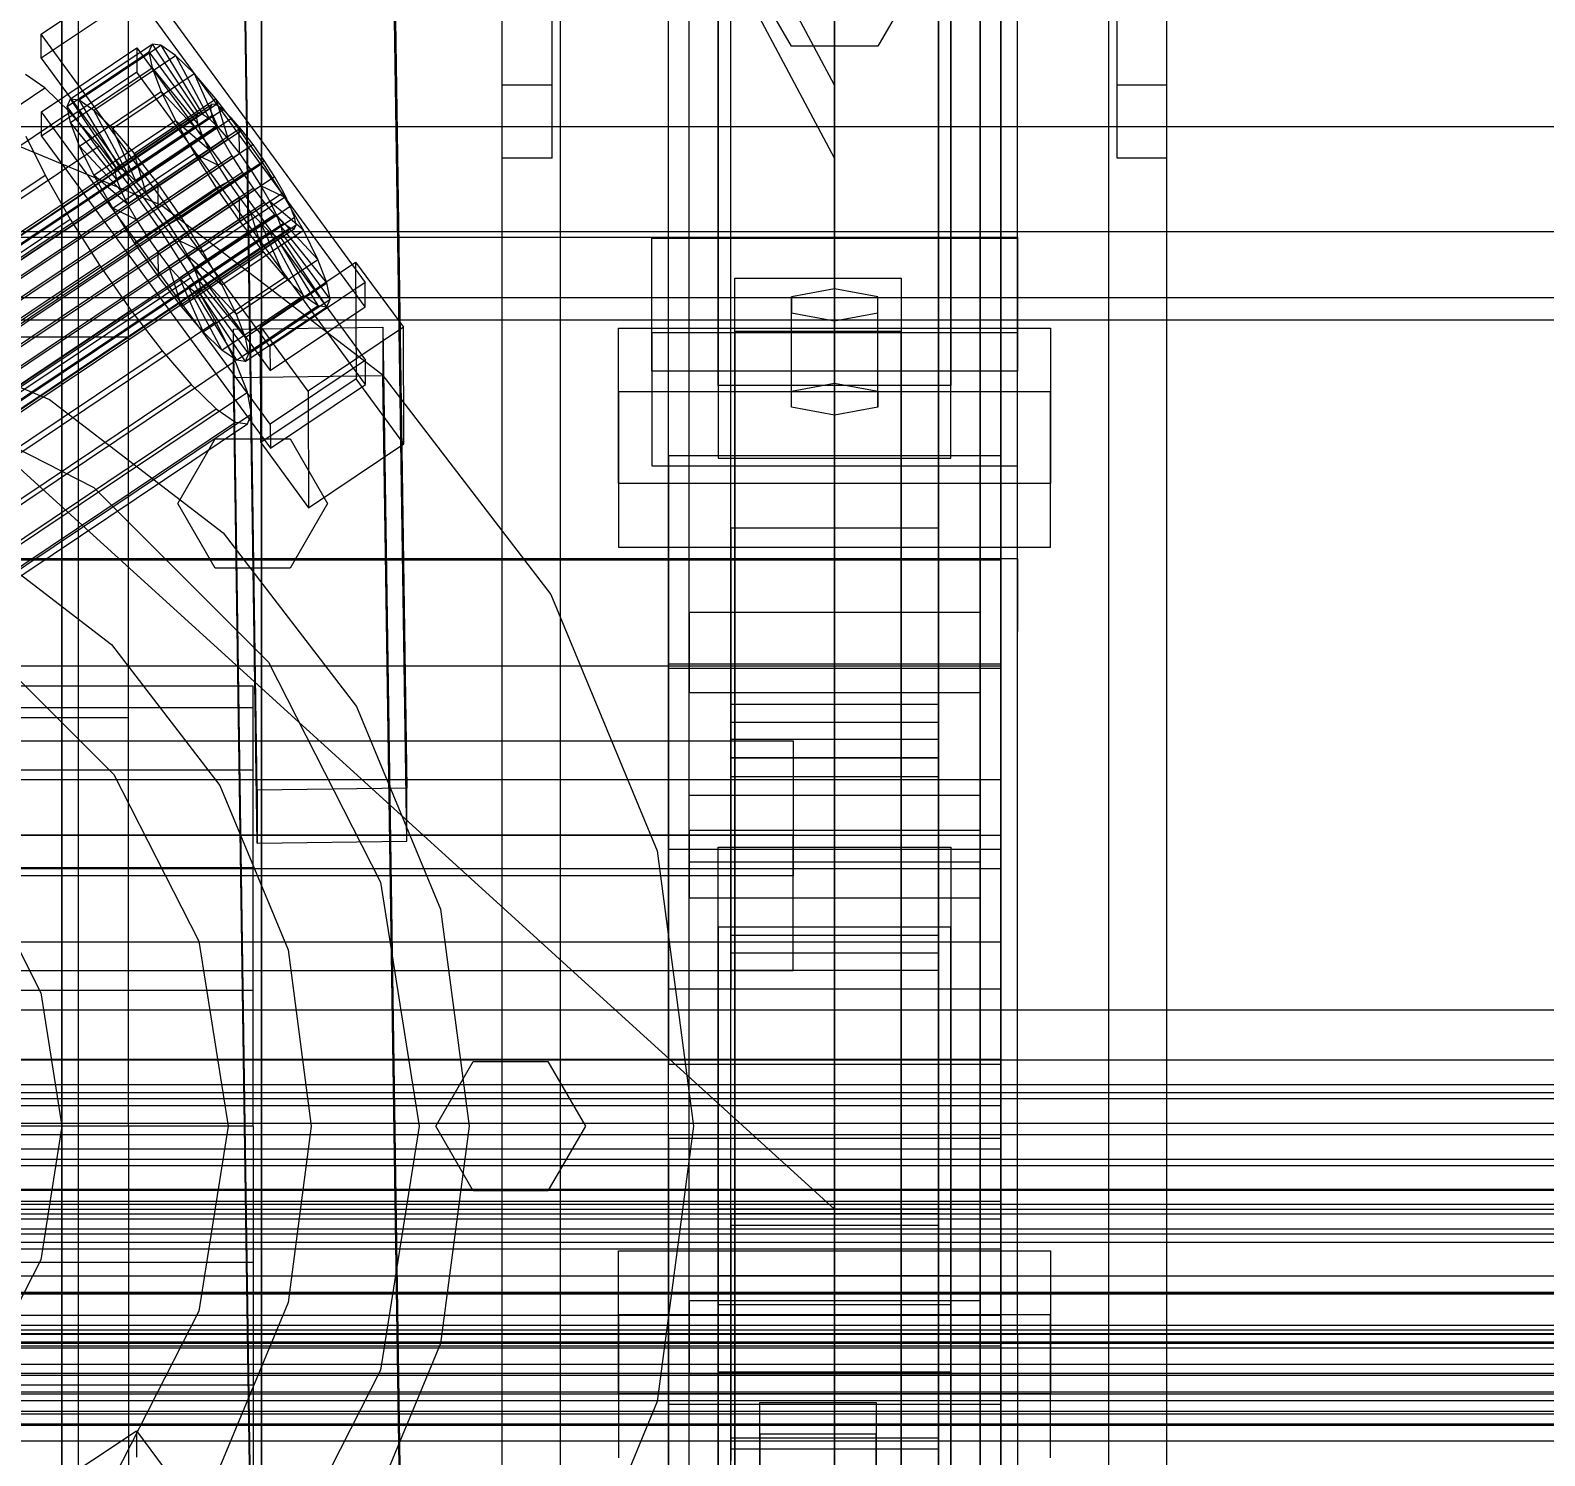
# Model space of a CAD drawing. Header units: millimetres. Extents: x -191664 to 191490, y -197311 to 10263.
# Drawn here: x 333.2 to 515.5, y -30289.7 to -30118.1 of the extents above; entities that cross this region are included whole.
import ezdxf

# ---------------------------------------------------------------- set-up
doc = ezdxf.new("R2010")
doc.units = ezdxf.units.MM
for name, color, linetype, lineweight in [('COTAS_USUARIO', 1, 'Continuous', 0), ('frontal_briquetadora', 7, 'Continuous', 0), ('frontal_C01', 7, 'Continuous', 0), ('frontal_C02', 7, 'Continuous', 0), ('frontal_C03', 7, 'Continuous', 0), ('frontal_mezcladora', 7, 'Continuous', 0), ('frontal_secador', 7, 'Continuous', 0)]:
    doc.layers.add(name, color=color, linetype=linetype, lineweight=lineweight)
doc.dimstyles.new('PLANTA_100', dxfattribs={"dimtxt": 250, "dimasz": 150, "dimexe": 150, "dimexo": 80, "dimgap": 100, "dimtad": 1, "dimtih": 1, "dimtoh": 1, "dimdec": 1, "dimdsep": 46, "dimcen": 0.09, "dimclrd": 1, "dimclre": 1, "dimclrt": 1, "dimadec": 0, "dimazin": 0, "dimtfac": 1, "dimtdec": 4, "dimtofl": 0, "dimtmove": 0, "dimatfit": 3, "dimfxl": 1, "dimtolj": 1, "dimtzin": 0, "dimarcsym": 0})

# ---------------------------------------------------------------- blocks, each defined once
blk = doc.blocks.new('*D104')
at = {"layer": 'COTAS_USUARIO', "color": 1, "lineweight": -2, "transparency": 16777216}
for p, q in [((1220, -30125), (1220, -29975)), ((100, -30275), (1370, -30275)), ((100, -30730), (1370, -30730)), ((1220, -30880), (1220, -31030))]:
    blk.add_line(p, q, dxfattribs=at)
at = {"layer": 'COTAS_USUARIO', "color": 1, "transparency": 16777216}
for points in [[(1195, -30125), (1245, -30125), (1220, -30275)], [(1195, -30880), (1245, -30880), (1220, -30730)]]:
    blk.add_solid(points, dxfattribs=at)
at = {"layer": 'Defpoints', "color": 0, "transparency": 16777216}
for p in [(20, -30275), (20, -30730), (1220, -30730)]:
    blk.add_point(p, dxfattribs=at)
blk = doc.blocks.new('*D107')
at = {"layer": 'COTAS_USUARIO', "color": 1, "lineweight": -2, "transparency": 16777216}
for p, q in [((100, -29700), (1370, -29700)), ((1220, -29850), (1220, -30125)), ((100, -30275), (1370, -30275))]:
    blk.add_line(p, q, dxfattribs=at)
at = {"layer": 'COTAS_USUARIO', "color": 1, "transparency": 16777216}
for points in [[(1195, -29850), (1245, -29850), (1220, -29700)], [(1195, -30125), (1245, -30125), (1220, -30275)]]:
    blk.add_solid(points, dxfattribs=at)
at = {"layer": 'Defpoints', "color": 0, "transparency": 16777216}
for p in [(20, -29700), (20, -30275), (1220, -30275)]:
    blk.add_point(p, dxfattribs=at)
blk = doc.blocks.new('*D115')
at = {"layer": 'COTAS_USUARIO', "color": 1, "lineweight": -2, "transparency": 16777216}
for p, q in [((100, -29700), (1370, -29700)), ((1220, -29850), (1220, -30125)), ((100, -30275), (1370, -30275))]:
    blk.add_line(p, q, dxfattribs=at)
at = {"layer": 'COTAS_USUARIO', "color": 1, "transparency": 16777216}
for points in [[(1195, -29850), (1245, -29850), (1220, -29700)], [(1195, -30125), (1245, -30125), (1220, -30275)]]:
    blk.add_solid(points, dxfattribs=at)
at = {"layer": 'Defpoints', "color": 0, "transparency": 16777216}
for p in [(20, -29700), (20, -30275), (1220, -30275)]:
    blk.add_point(p, dxfattribs=at)
blk = doc.blocks.new('*D118')
at = {"layer": 'COTAS_USUARIO', "color": 1, "lineweight": -2, "transparency": 16777216}
for p, q in [((1200, -29560), (1200, -29410)), ((80, -29710), (1350, -29710)), ((80, -29990), (1350, -29990)), ((1200, -30140), (1200, -30290))]:
    blk.add_line(p, q, dxfattribs=at)
at = {"layer": 'COTAS_USUARIO', "color": 1, "transparency": 16777216}
for points in [[(1175, -29560), (1225, -29560), (1200, -29710)], [(1175, -30140), (1225, -30140), (1200, -29990)]]:
    blk.add_solid(points, dxfattribs=at)
at = {"layer": 'Defpoints', "color": 0, "transparency": 16777216}
for p in [(0, -29710), (0, -29990), (1200, -29990)]:
    blk.add_point(p, dxfattribs=at)
blk = doc.blocks.new('*D119')
at = {"layer": 'COTAS_USUARIO', "color": 1, "lineweight": -2, "transparency": 16777216}
for p, q in [((1200, -29840), (1200, -29690)), ((80, -29990), (1350, -29990)), ((80, -30270), (1350, -30270)), ((1200, -30420), (1200, -30570))]:
    blk.add_line(p, q, dxfattribs=at)
at = {"layer": 'COTAS_USUARIO', "color": 1, "transparency": 16777216}
for points in [[(1175, -29840), (1225, -29840), (1200, -29990)], [(1175, -30420), (1225, -30420), (1200, -30270)]]:
    blk.add_solid(points, dxfattribs=at)
at = {"layer": 'Defpoints', "color": 0, "transparency": 16777216}
for p in [(0, -29990), (0, -30270), (1200, -30270)]:
    blk.add_point(p, dxfattribs=at)
blk = doc.blocks.new('*D120')
at = {"layer": 'COTAS_USUARIO', "color": 1, "lineweight": -2, "transparency": 16777216}
for p, q in [((1200, -30120), (1200, -29970)), ((80, -30270), (1350, -30270)), ((80, -30550), (1350, -30550)), ((1200, -30700), (1200, -30850))]:
    blk.add_line(p, q, dxfattribs=at)
at = {"layer": 'COTAS_USUARIO', "color": 1, "transparency": 16777216}
for points in [[(1175, -30120), (1225, -30120), (1200, -30270)], [(1175, -30700), (1225, -30700), (1200, -30550)]]:
    blk.add_solid(points, dxfattribs=at)
at = {"layer": 'Defpoints', "color": 0, "transparency": 16777216}
for p in [(0, -30270), (0, -30550), (1200, -30550)]:
    blk.add_point(p, dxfattribs=at)

msp = doc.modelspace()

# ---------------------------------------------------------------- linework, layer by layer
at = {"layer": 'frontal_briquetadora', "color": 9, "true_color": 0xb9c3c2}
for p, q in [((430, -30260), (430, -29820)), ((430, -30680), (430, -29820)), ((210, -30060), (430, -30260)), ((430, -30060), (430, -30490)), ((430, -30260), (430, -30060)), ((430, -30060), (430, -30496)), ((430, -30060), (430, -30305)), ((430, -30119.65), (430, -30116.17)), ((452, -30119.65), (452, -30116.17)), ((430, -30125.4), (430, -30119.65)), ((452, -30125.4), (452, -30119.65)), ((430, -30133.33), (430, -30125.4)), ((452, -30133.33), (452, -30125.4)), ((430, -30143.32), (430, -30133.33)), ((452, -30143.32), (452, -30133.33)), ((452, -30135.96), (452, -30134.23)), ((452, -30139.1), (452, -30135.96)), ((452, -30143), (452, -30139.1)), ((210, -30143), (452, -30143)), ((452, -30143), (452, -30146.9)), ((430, -30155.24), (430, -30143.32)), ((452, -30155.24), (452, -30143.32)), ((452, -30146.9), (452, -30150.04)), ((452, -30150.04), (452, -30151.77)), ((430, -30168.9), (430, -30155.24)), ((452, -30168.9), (452, -30155.24)), ((430, -30184.11), (430, -30168.9)), ((452, -30184.11), (452, -30168.9)), ((452, -30174.63), (452, -30172.89)), ((452, -30176.89), (452, -30173.44)), ((452, -30177.76), (452, -30174.63)), ((452, -30183.69), (452, -30176.89)), ((452, -30181.66), (452, -30177.76)), ((210, -30181.66), (452, -30181.66)), ((452, -30181.66), (452, -30185.57)), ((430, -30200.64), (430, -30184.11)), ((452, -30193.6), (452, -30183.69)), ((452, -30200.64), (452, -30184.11)), ((452, -30185.57), (452, -30188.7)), ((452, -30188.7), (452, -30190.44)), ((452, -30206.28), (452, -30193.6)), ((430, -30218.26), (430, -30200.64)), ((452, -30218.26), (452, -30200.64)), ((452, -30221.3), (452, -30206.28)), ((430, -30236.71), (430, -30218.26)), ((452, -30236.71), (452, -30218.26)), ((452, -30238.15), (452, -30221.3)), ((430, -30255.71), (430, -30236.71)), ((452, -30255.71), (452, -30236.71)), ((452, -30256.26), (452, -30238.15)), ((430, -30275), (430, -30255.71)), ((452, -30275), (452, -30255.71)), ((452, -30275), (452, -30256.26)), ((210, -30260), (430, -30260)), ((430, -30260), (430, -30305)), ((430, -30680), (430, -30260)), ((430, -30496), (430, -30260)), ((452, -30267.96), (452, -30266.23)), ((452, -30271.1), (452, -30267.96)), ((750, -30270.22), (200, -30270.22)), ((452, -30275), (452, -30271.1)), ((750, -30275), (200, -30275)), ((210, -30275), (452, -30275)), ((452, -30275), (430, -30275)), ((430, -30275), (430, -30294.29)), ((452, -30275), (452, -30278.9)), ((452, -30275), (452, -30293.74)), ((452, -30275), (452, -30294.29)), ((750, -30279.78), (200, -30279.78)), ((452, -30278.9), (452, -30282.04)), ((452, -30282.04), (452, -30283.77))]:
    msp.add_line(p, q, dxfattribs=at)
at = {"layer": 'frontal_C01', "color": 139, "true_color": 0x354b57}
for p, q in [((417.5, -30180.3), (417.5, -29521.36)), ((442.5, -29521.36), (442.5, -30180.3)), ((417.5, -30205.67), (417.5, -29546.73)), ((442.5, -30205.67), (442.5, -29546.73)), ((410, -30169.3), (410, -29785.09)), ((450, -29785.09), (450, -30169.3)), ((410, -30216.67), (410, -29832.46)), ((450, -30216.67), (450, -29832.46)), ((410, -30283.51), (410, -29899.3)), ((450, -29899.3), (450, -30283.51)), ((412.5, -30188.18), (412.5, -29913.45)), ((447.5, -29913.45), (447.5, -30188.18)), ((412.5, -30197.79), (412.5, -29923.05)), ((447.5, -30197.79), (447.5, -29923.05)), ((410, -30321.41), (410, -29937.2)), ((450, -30321.41), (450, -29937.2)), ((360.51, -30209.54), (357.65, -30017.59)), ((375.64, -30017.35), (378.51, -30209.3)), ((360.51, -30215.95), (357.65, -30024)), ((378.51, -30215.7), (375.64, -30023.76)), ((390, -31975), (390, -30088.5)), ((397, -31975), (397, -30088.5)), ((463, -31975), (463, -30088.5)), ((470, -31975), (470, -30088.5)), ((408, -30159.13), (408, -30143.12)), ((408, -30143.12), (452, -30143.12)), ((408, -30154.49), (408, -30143.12)), ((452, -30143.12), (452, -30159.13)), ((452, -30143.12), (452, -30154.49)), ((418, -30154.33), (418, -30147.93)), ((418, -30147.93), (438, -30147.93)), ((418, -30290.87), (418, -30147.93)), ((438, -30147.93), (438, -30154.33)), ((438, -30147.93), (438, -30290.87)), ((452, -30154.49), (408, -30154.49)), ((408, -30154.49), (408, -30170.5)), ((438, -30154.33), (418, -30154.33)), ((418, -30154.33), (418, -30297.27)), ((438, -30297.27), (438, -30154.33)), ((452, -30170.5), (452, -30154.49)), ((452, -30159.13), (408, -30159.13)), ((408, -30159.13), (408, -30170.5)), ((452, -30170.5), (452, -30159.13)), ((450, -30169.3), (410, -30169.3)), ((410, -30169.3), (410, -30216.67)), ((410, -30553.51), (410, -30169.3)), ((450, -30216.67), (450, -30169.3)), ((450, -30169.3), (450, -30553.51)), ((408, -30170.5), (452, -30170.5)), ((442.5, -30178.04), (417.5, -30178.04)), ((417.5, -30178.04), (417.5, -30207.93)), ((417.5, -30287.52), (417.5, -30178.04)), ((442.5, -30207.93), (442.5, -30178.04)), ((442.5, -30178.04), (442.5, -30287.52)), ((417.5, -30205.67), (417.5, -30180.3)), ((417.5, -30180.3), (442.5, -30180.3)), ((442.5, -30180.3), (442.5, -30205.67)), ((-450, -30181.84), (450, -30181.84)), ((450, -30181.84), (450, -30194.65)), ((450, -30181.84), (450, -30215)), ((447.5, -30188.18), (412.5, -30188.18)), ((412.5, -30188.18), (412.5, -30197.79)), ((447.5, -30197.79), (447.5, -30188.18)), ((450, -30194.65), (-450, -30194.65)), ((450, -30227.81), (450, -30194.65)), ((412.5, -30197.79), (447.5, -30197.79)), ((-425, -30203.62), (425, -30203.62)), ((425, -30203.62), (425, -30219.88)), ((425, -30203.62), (425, -30214.99)), ((442.5, -30205.67), (417.5, -30205.67)), ((417.5, -30207.93), (442.5, -30207.93)), ((417.5, -30317.4), (417.5, -30207.93)), ((442.5, -30317.4), (442.5, -30207.93)), ((378.51, -30209.3), (360.51, -30209.54)), ((360.51, -30209.54), (360.51, -30215.95)), ((378.51, -30215.7), (378.51, -30209.3)), ((450, -30215), (-450, -30215)), ((425, -30214.99), (-425, -30214.99)), ((360.51, -30215.95), (378.51, -30215.7)), ((425, -30231.25), (425, -30214.99)), ((450, -30227.81), (450, -30215)), ((410, -30216.67), (450, -30216.67)), ((410, -30600.88), (410, -30216.67)), ((416, -30226.03), (416, -30216.42)), ((416, -30216.42), (444, -30216.42)), ((416, -30307.89), (416, -30216.42)), ((444, -30216.42), (444, -30226.03)), ((444, -30216.42), (444, -30307.89)), ((450, -30600.88), (450, -30216.67)), ((425, -30219.88), (-425, -30219.88)), ((425, -30231.25), (425, -30219.88)), ((444, -30226.03), (416, -30226.03)), ((416, -30226.03), (416, -30317.49)), ((444, -30317.49), (444, -30226.03)), ((-450, -30227.81), (450, -30227.81)), ((-425, -30231.25), (425, -30231.25)), ((421, -30287.08), (421, -30283.24)), ((421, -30283.24), (435, -30283.24)), ((421, -30323.03), (421, -30283.24)), ((435, -30283.24), (435, -30287.08)), ((435, -30283.24), (435, -30323.03)), ((450, -30283.51), (410, -30283.51)), ((410, -30283.51), (410, -30321.41)), ((410, -30667.72), (410, -30283.51)), ((450, -30321.41), (450, -30283.51)), ((450, -30283.51), (450, -30667.72)), ((334.5, -30294.26), (345.97, -30286.65)), ((345.97, -30286.65), (345.98, -30289.85)), ((345.97, -30286.65), (373.5, -30323.88)), ((435, -30287.08), (421, -30287.08)), ((421, -30287.08), (421, -30326.87)), ((435, -30326.87), (435, -30287.08)), ((417.5, -30317.4), (417.5, -30287.52)), ((417.5, -30287.52), (442.5, -30287.52)), ((442.5, -30287.52), (442.5, -30317.4))]:
    msp.add_line(p, q, dxfattribs=at)
at = {"layer": 'frontal_C01', "color": 251, "true_color": 0x4e626d}
for p, q in [((430, -30133.5), (375, -30030.5)), ((390, -30133.5), (390, -30030.5)), ((396, -30133.5), (396, -30030.5)), ((430, -30030.5), (430, -30133.5)), ((464, -30133.5), (464, -30030.5)), ((470, -30133.5), (470, -30030.5)), ((396, -30133.5), (390, -30133.5)), ((470, -30133.5), (464, -30133.5))]:
    msp.add_line(p, q, dxfattribs=at)
at = {"layer": 'frontal_C01', "color": 9, "true_color": 0xaebcc4}
for p, q in [((424.8, -30120), (419.6, -30111)), ((440.4, -30111), (435.2, -30120)), ((435.2, -30120), (424.8, -30120))]:
    msp.add_line(p, q, dxfattribs=at)
at = {"layer": 'frontal_C01', "color": 9, "true_color": 0xbdc8cc}
for p, q in [((430, -30149.21), (424.8, -30150.17)), ((424.8, -30150.17), (424.8, -30152.09)), ((424.8, -30161.53), (424.8, -30150.17)), ((435.2, -30150.17), (430, -30149.21)), ((430, -30160.57), (430, -30149.21)), ((435.2, -30152.09), (435.2, -30150.17)), ((435.2, -30161.53), (435.2, -30150.17)), ((424.8, -30152.09), (430, -30153.05)), ((424.8, -30163.46), (424.8, -30152.09)), ((430, -30153.05), (435.2, -30152.09)), ((435.2, -30163.46), (435.2, -30152.09)), ((430, -30153.05), (430, -30164.42)), ((424.8, -30161.53), (430, -30160.57)), ((430, -30160.57), (435.2, -30161.53)), ((424.8, -30163.46), (424.8, -30161.53)), ((435.2, -30161.53), (435.2, -30163.46)), ((430, -30164.42), (424.8, -30163.46)), ((435.2, -30163.46), (430, -30164.42))]:
    msp.add_line(p, q, dxfattribs=at)
at = {"layer": 'frontal_C02', "color": 139, "true_color": 0x354b57}
for p, q in [((390, -31975), (390, -29576.75)), ((397, -31975), (397, -29576.75)), ((463, -31975), (463, -29576.75)), ((470, -31975), (470, -29576.75)), ((417.5, -30261.91), (417.5, -29729.49)), ((442.5, -29729.49), (442.5, -30261.91)), ((417.5, -30288.88), (417.5, -29756.46)), ((442.5, -30288.88), (442.5, -29756.46)), ((410, -30251.49), (410, -29900.77)), ((450, -29900.77), (450, -30251.49)), ((410, -30299.3), (410, -29948.59)), ((450, -30299.3), (450, -29948.59)), ((416, -30160.84), (416, -30070.1)), ((444, -30070.1), (444, -30160.84)), ((390, -31975), (390, -30072.14)), ((397, -31975), (397, -30072.14)), ((463, -31975), (463, -30072.14)), ((470, -31975), (470, -30072.14)), ((410, -30425.28), (410, -30074.56)), ((450, -30074.56), (450, -30425.28)), ((416, -30078.87), (416, -30169.6)), ((444, -30169.6), (444, -30078.87)), ((412.5, -30271.01), (412.5, -30089.31)), ((447.5, -30089.31), (447.5, -30271.01)), ((412.5, -30279.78), (412.5, -30098.08)), ((447.5, -30279.78), (447.5, -30098.08)), ((334.5, -30118.55), (345.97, -30110.86)), ((345.97, -30110.86), (373.5, -30148.45)), ((345.98, -30113.78), (334.51, -30121.47)), ((373.51, -30151.38), (345.98, -30113.78)), ((410, -30463.54), (410, -30112.82)), ((450, -30463.54), (450, -30112.82)), ((334.51, -30121.47), (334.5, -30118.55)), ((362.03, -30156.14), (334.5, -30118.55)), ((334.54, -30127.9), (346.01, -30120.21)), ((346.01, -30120.21), (346.02, -30123.14)), ((346.01, -30120.21), (373.54, -30157.81)), ((334.51, -30121.47), (362.04, -30159.06)), ((346.02, -30123.14), (334.55, -30130.82)), ((373.55, -30160.73), (346.02, -30123.14)), ((334.55, -30130.82), (334.54, -30127.9)), ((362.07, -30165.49), (334.54, -30127.9)), ((334.55, -30130.82), (362.08, -30168.41)), ((360.88, -30153.69), (372.35, -30146.01)), ((372.35, -30146.01), (372.41, -30160.04)), ((372.35, -30146.01), (378.09, -30153.84)), ((373.5, -30148.45), (362.03, -30156.14)), ((373.51, -30151.38), (373.5, -30148.45)), ((362.04, -30159.06), (373.51, -30151.38)), ((357.65, -30154.07), (375.64, -30153.82)), ((360.94, -30167.72), (360.88, -30153.69)), ((366.62, -30161.53), (360.88, -30153.69)), ((378.09, -30153.84), (366.62, -30161.53)), ((375.64, -30153.82), (375.64, -30159.67)), ((375.64, -30153.82), (378.51, -30347.59)), ((378.14, -30167.87), (378.09, -30153.84)), ((404, -30172.66), (404, -30153.96)), ((404, -30153.96), (456, -30153.96)), ((404, -30161.61), (404, -30153.96)), ((456, -30153.96), (456, -30172.66)), ((456, -30153.96), (456, -30161.61)), ((357.65, -30159.91), (357.65, -30154.07)), ((360.51, -30347.83), (357.65, -30154.07)), ((362.03, -30156.14), (362.04, -30159.06)), ((373.54, -30157.81), (362.07, -30165.49)), ((373.55, -30160.73), (373.54, -30157.81)), ((375.64, -30159.67), (357.65, -30159.91)), ((360.51, -30353.68), (357.65, -30159.91)), ((372.41, -30160.04), (360.94, -30167.72)), ((362.08, -30168.41), (373.55, -30160.73)), ((378.14, -30167.87), (372.41, -30160.04)), ((378.51, -30353.44), (375.64, -30159.67)), ((444, -30160.84), (416, -30160.84)), ((416, -30160.84), (416, -30169.6)), ((444, -30169.6), (444, -30160.84)), ((366.62, -30161.53), (366.68, -30175.56)), ((456, -30161.61), (404, -30161.61)), ((404, -30161.61), (404, -30180.31)), ((456, -30180.31), (456, -30161.61)), ((362.07, -30165.49), (362.08, -30168.41)), ((360.94, -30167.72), (366.68, -30175.56)), ((366.68, -30175.56), (378.14, -30167.87)), ((416, -30169.6), (444, -30169.6)), ((456, -30172.66), (404, -30172.66)), ((404, -30172.66), (404, -30180.31)), ((456, -30180.31), (456, -30172.66)), ((404, -30180.31), (456, -30180.31)), ((450, -30251.49), (410, -30251.49)), ((410, -30251.49), (410, -30299.3)), ((410, -30602.21), (410, -30251.49)), ((450, -30299.3), (450, -30251.49)), ((450, -30251.49), (450, -30602.21)), ((442.5, -30260.54), (417.5, -30260.54)), ((417.5, -30260.54), (417.5, -30290.25)), ((417.5, -30429.56), (417.5, -30260.54)), ((442.5, -30290.25), (442.5, -30260.54)), ((442.5, -30260.54), (442.5, -30429.56)), ((417.5, -30288.88), (417.5, -30261.91)), ((417.5, -30261.91), (442.5, -30261.91)), ((442.5, -30261.91), (442.5, -30288.88)), ((-450, -30264.77), (450, -30264.77)), ((450, -30264.77), (450, -30276.46)), ((450, -30264.77), (450, -30298.24)), ((447.5, -30271.01), (412.5, -30271.01)), ((412.5, -30271.01), (412.5, -30279.78)), ((447.5, -30279.78), (447.5, -30271.01)), ((450, -30276.46), (-450, -30276.46)), ((450, -30309.93), (450, -30276.46)), ((412.5, -30279.78), (447.5, -30279.78)), ((442.5, -30288.88), (417.5, -30288.88))]:
    msp.add_line(p, q, dxfattribs=at)
at = {"layer": 'frontal_C02', "color": 155, "true_color": 0x617580}
for p, q in [((337.64, -30127.27), (347.47, -30120.68)), ((338.01, -30126.34), (347.84, -30119.75)), ((339.09, -30126.48), (348.92, -30119.9)), ((340.82, -30127.7), (350.65, -30121.11)), ((347.84, -30119.75), (347.47, -30120.68)), ((347.47, -30120.68), (353.21, -30128.51)), ((347.47, -30120.68), (347.85, -30122.63)), ((348.92, -30119.9), (347.84, -30119.75)), ((347.84, -30119.75), (353.38, -30128.07)), ((350.65, -30121.11), (348.92, -30119.9)), ((348.92, -30119.9), (353.89, -30128.14)), ((352.9, -30123.31), (350.65, -30121.11)), ((350.65, -30121.11), (354.71, -30128.72)), ((338.02, -30129.21), (347.85, -30122.63)), ((347.85, -30122.63), (353.38, -30129.43)), ((347.85, -30122.63), (348.94, -30125.45)), ((343.07, -30129.9), (352.9, -30123.31)), ((355.53, -30126.35), (352.9, -30123.31)), ((352.9, -30123.31), (355.78, -30129.76)), ((337.64, -30127.27), (338.01, -30126.34)), ((343.55, -30134.66), (338.01, -30126.34)), ((338.01, -30126.34), (339.09, -30126.48)), ((344.06, -30134.73), (339.09, -30126.48)), ((339.09, -30126.48), (340.82, -30127.7)), ((339.11, -30132.04), (348.94, -30125.45)), ((345.7, -30132.93), (355.53, -30126.35)), ((348.94, -30125.45), (353.9, -30130.77)), ((348.94, -30125.45), (350.68, -30128.97)), ((358.34, -30130.01), (355.53, -30126.35)), ((355.53, -30126.35), (357.02, -30131.2)), ((343.38, -30135.1), (337.64, -30127.27)), ((338.02, -30129.21), (337.64, -30127.27)), ((344.88, -30135.3), (340.82, -30127.7)), ((340.82, -30127.7), (343.07, -30129.9)), ((353.21, -30128.51), (343.38, -30135.1)), ((353.38, -30128.07), (343.55, -30134.66)), ((353.89, -30128.14), (344.06, -30134.73)), ((353.21, -30128.51), (353.38, -30128.07)), ((353.38, -30129.43), (353.21, -30128.51)), ((353.38, -30128.07), (353.89, -30128.14)), ((353.89, -30128.14), (354.71, -30128.72)), ((343.55, -30136.02), (338.02, -30129.21)), ((339.11, -30132.04), (338.02, -30129.21)), ((340.85, -30135.55), (350.68, -30128.97)), ((345.95, -30136.34), (343.07, -30129.9)), ((343.07, -30129.9), (345.7, -30132.93)), ((353.38, -30129.43), (343.55, -30136.02)), ((354.71, -30128.72), (344.88, -30135.3)), ((355.78, -30129.76), (345.95, -30136.34)), ((358.34, -30130.01), (348.52, -30136.59)), ((350.68, -30128.97), (354.72, -30132.44)), ((350.68, -30128.97), (352.94, -30132.93)), ((353.9, -30130.77), (353.38, -30129.43)), ((354.71, -30128.72), (355.78, -30129.76)), ((355.78, -30129.76), (357.02, -30131.2)), ((358.36, -30132.93), (358.34, -30130.01)), ((361.17, -30134.05), (358.34, -30130.01)), ((344.07, -30137.36), (339.11, -30132.04)), ((340.85, -30135.55), (339.11, -30132.04)), ((353.9, -30130.77), (344.07, -30137.36)), ((357.02, -30131.2), (347.19, -30137.78)), ((354.72, -30132.44), (353.9, -30130.77)), ((357.02, -30131.2), (358.36, -30132.93)), ((343.11, -30139.52), (352.94, -30132.93)), ((354.72, -30132.44), (344.9, -30139.02)), ((347.19, -30137.78), (345.7, -30132.93)), ((345.7, -30132.93), (348.52, -30136.59)), ((348.53, -30139.52), (358.36, -30132.93)), ((352.94, -30132.93), (355.8, -30134.32)), ((352.94, -30132.93), (355.57, -30137.07)), ((355.8, -30134.32), (354.72, -30132.44)), ((358.36, -30132.93), (359.69, -30134.84)), ((344.9, -30139.02), (340.85, -30135.55)), ((343.11, -30139.52), (340.85, -30135.55)), ((343.55, -30134.66), (343.38, -30135.1)), ((343.38, -30135.1), (343.55, -30136.02)), ((344.06, -30134.73), (343.55, -30134.66)), ((344.88, -30135.3), (344.06, -30134.73)), ((345.95, -30136.34), (344.88, -30135.3)), ((355.8, -30134.32), (345.97, -30140.9)), ((359.69, -30134.84), (349.86, -30141.43)), ((351.34, -30140.63), (361.17, -30134.05)), ((357.04, -30136.28), (355.8, -30134.32)), ((361.17, -30134.05), (359.69, -30134.84)), ((359.69, -30134.84), (360.94, -30136.81)), ((363.8, -30138.19), (361.17, -30134.05)), ((343.55, -30136.02), (344.07, -30137.36)), ((344.07, -30137.36), (344.9, -30139.02)), ((345.74, -30143.66), (355.57, -30137.07)), ((347.19, -30137.78), (345.95, -30136.34)), ((357.04, -30136.28), (347.21, -30142.86)), ((348.52, -30136.59), (348.53, -30139.52)), ((348.52, -30136.59), (351.34, -30140.63)), ((360.94, -30136.81), (351.11, -30143.39)), ((355.57, -30137.07), (357.04, -30136.28)), ((355.57, -30137.07), (358.39, -30141.11)), ((358.38, -30138.19), (357.04, -30136.28)), ((363.8, -30138.19), (360.94, -30136.81)), ((360.94, -30136.81), (362.01, -30138.69)), ((344.9, -30139.02), (345.97, -30140.9)), ((348.53, -30139.52), (347.19, -30137.78)), ((358.38, -30138.19), (348.55, -30144.78)), ((362.01, -30138.69), (352.18, -30145.27)), ((353.97, -30144.78), (363.8, -30138.19)), ((358.39, -30141.11), (358.38, -30138.19)), ((359.71, -30139.93), (358.38, -30138.19)), ((366.06, -30142.16), (362.01, -30138.69)), ((362.01, -30138.69), (362.83, -30140.35)), ((366.06, -30142.16), (363.8, -30138.19)), ((345.97, -30140.9), (343.11, -30139.52)), ((345.74, -30143.66), (343.11, -30139.52)), ((345.97, -30140.9), (347.21, -30142.86)), ((349.86, -30141.43), (348.53, -30139.52)), ((348.56, -30147.7), (358.39, -30141.11)), ((349.86, -30141.43), (351.34, -30140.63)), ((359.71, -30139.93), (349.88, -30146.51)), ((351.34, -30140.63), (353.97, -30144.78)), ((362.83, -30140.35), (353, -30146.94)), ((358.39, -30141.11), (361.21, -30144.78)), ((361.21, -30144.78), (359.71, -30139.93)), ((360.96, -30141.36), (359.71, -30139.93)), ((367.79, -30145.67), (362.83, -30140.35)), ((362.83, -30140.35), (363.35, -30141.69)), ((347.21, -30142.86), (345.74, -30143.66)), ((347.21, -30142.86), (348.55, -30144.78)), ((351.11, -30143.39), (349.86, -30141.43)), ((360.96, -30141.36), (351.13, -30147.95)), ((362.03, -30142.41), (352.2, -30148.99)), ((362.84, -30142.98), (353.01, -30149.57)), ((363.35, -30141.69), (353.52, -30148.27)), ((363.36, -30143.05), (353.53, -30149.64)), ((363.53, -30142.61), (353.7, -30149.2)), ((356.23, -30148.74), (366.06, -30142.16)), ((363.84, -30147.81), (360.96, -30141.36)), ((362.03, -30142.41), (360.96, -30141.36)), ((366.09, -30150.01), (362.03, -30142.41)), ((362.84, -30142.98), (362.03, -30142.41)), ((367.82, -30151.22), (362.84, -30142.98)), ((363.36, -30143.05), (362.84, -30142.98)), ((368.89, -30148.5), (363.35, -30141.69)), ((363.35, -30141.69), (363.53, -30142.61)), ((363.53, -30142.61), (363.36, -30143.05)), ((368.9, -30151.37), (363.36, -30143.05)), ((369.27, -30150.44), (363.53, -30142.61)), ((367.79, -30145.67), (366.06, -30142.16)), ((348.56, -30147.7), (345.74, -30143.66)), ((348.55, -30144.78), (348.56, -30147.7)), ((348.55, -30144.78), (349.88, -30146.51)), ((352.18, -30145.27), (351.11, -30143.39)), ((351.11, -30143.39), (353.97, -30144.78)), ((351.38, -30151.36), (361.21, -30144.78)), ((353.97, -30144.78), (356.23, -30148.74)), ((361.21, -30144.78), (363.84, -30147.81)), ((349.88, -30146.51), (351.38, -30151.36)), ((349.88, -30146.51), (351.13, -30147.95)), ((353, -30146.94), (352.18, -30145.27)), ((352.18, -30145.27), (356.23, -30148.74)), ((357.96, -30152.26), (367.79, -30145.67)), ((368.89, -30148.5), (367.79, -30145.67)), ((351.38, -30151.36), (348.56, -30147.7)), ((351.13, -30147.95), (354.01, -30154.4)), ((351.13, -30147.95), (352.2, -30148.99)), ((353.52, -30148.27), (353, -30146.94)), ((353, -30146.94), (357.96, -30152.26)), ((353.7, -30149.2), (353.52, -30148.27)), ((353.52, -30148.27), (359.06, -30155.08)), ((354.01, -30154.4), (363.84, -30147.81)), ((359.06, -30155.08), (368.89, -30148.5)), ((363.84, -30147.81), (366.09, -30150.01)), ((369.27, -30150.44), (368.89, -30148.5)), ((352.2, -30148.99), (356.26, -30156.6)), ((352.2, -30148.99), (353.01, -30149.57)), ((353.01, -30149.57), (357.99, -30157.81)), ((353.01, -30149.57), (353.53, -30149.64)), ((353.53, -30149.64), (353.7, -30149.2)), ((353.53, -30149.64), (359.07, -30157.96)), ((353.7, -30149.2), (359.44, -30157.03)), ((356.23, -30148.74), (357.96, -30152.26)), ((356.26, -30156.6), (366.09, -30150.01)), ((366.09, -30150.01), (367.82, -30151.22)), ((354.01, -30154.4), (351.38, -30151.36)), ((357.99, -30157.81), (367.82, -30151.22)), ((359.07, -30157.96), (368.9, -30151.37)), ((359.44, -30157.03), (369.27, -30150.44)), ((367.82, -30151.22), (368.9, -30151.37)), ((368.9, -30151.37), (369.27, -30150.44)), ((357.96, -30152.26), (359.06, -30155.08)), ((356.26, -30156.6), (354.01, -30154.4)), ((359.06, -30155.08), (359.44, -30157.03)), ((357.99, -30157.81), (356.26, -30156.6)), ((359.44, -30157.03), (359.07, -30157.96)), ((359.07, -30157.96), (357.99, -30157.81))]:
    msp.add_line(p, q, dxfattribs=at)
at = {"layer": 'frontal_C02', "color": 252, "true_color": 0x83939a}
for p, q in [((334.94, -30125.03), (332.63, -30123.4)), ((150.63, -30248.51), (334.94, -30125.03)), ((337.95, -30127.97), (334.94, -30125.03)), ((153.64, -30251.45), (337.95, -30127.97)), ((341.46, -30132.02), (337.95, -30127.97)), ((157.15, -30255.51), (341.46, -30132.02)), ((332.66, -30130.83), (334.98, -30135.53)), ((345.23, -30136.92), (341.46, -30132.02)), ((150.67, -30259.01), (334.98, -30135.53)), ((334.98, -30135.53), (338, -30140.83)), ((345.23, -30136.92), (160.92, -30260.4)), ((349, -30142.32), (345.23, -30136.92)), ((153.69, -30264.31), (338, -30140.83)), ((338, -30140.83), (341.52, -30146.36)), ((164.69, -30265.8), (349, -30142.32)), ((352.52, -30147.86), (349, -30142.32)), ((157.21, -30269.85), (341.52, -30146.36)), ((341.52, -30146.36), (345.29, -30151.77)), ((168.21, -30271.34), (352.52, -30147.86)), ((355.54, -30153.16), (352.52, -30147.86)), ((160.98, -30275.25), (345.29, -30151.77)), ((345.29, -30151.77), (349.06, -30156.66)), ((171.23, -30276.64), (355.54, -30153.16)), ((357.86, -30157.86), (355.54, -30153.16)), ((164.75, -30280.15), (349.06, -30156.66)), ((349.06, -30156.66), (352.57, -30160.72)), ((173.55, -30281.34), (357.86, -30157.86)), ((359.33, -30161.64), (357.86, -30157.86)), ((168.26, -30284.2), (352.57, -30160.72)), ((352.57, -30160.72), (355.58, -30163.66)), ((175.02, -30285.12), (359.33, -30161.64)), ((359.83, -30164.24), (359.33, -30161.64)), ((171.28, -30287.14), (355.58, -30163.66)), ((175.52, -30287.72), (359.83, -30164.24)), ((355.58, -30163.66), (357.89, -30165.28)), ((359.34, -30165.48), (359.83, -30164.24)), ((173.58, -30288.77), (357.89, -30165.28)), ((175.03, -30288.96), (359.34, -30165.48)), ((357.89, -30165.28), (359.34, -30165.48))]:
    msp.add_line(p, q, dxfattribs=at)
at = {"layer": 'frontal_C02', "color": 9, "true_color": 0xbac6cb}
for p, q in [((141.04, -30270.66), (354.84, -30127.42)), ((141.22, -30270.22), (355.02, -30126.97)), ((141.22, -30271.58), (355.02, -30128.34)), ((141.73, -30270.29), (355.53, -30127.04)), ((142.55, -30270.86), (356.35, -30127.62)), ((355.02, -30126.97), (354.84, -30127.42)), ((354.84, -30127.42), (355.02, -30128.34)), ((355.53, -30127.04), (355.02, -30126.97)), ((355.02, -30128.34), (355.54, -30129.67)), ((356.35, -30127.62), (355.53, -30127.04)), ((357.42, -30128.66), (356.35, -30127.62)), ((141.74, -30272.92), (355.54, -30129.67)), ((143.62, -30271.9), (357.42, -30128.66)), ((144.86, -30273.34), (358.66, -30130.1)), ((355.54, -30129.67), (356.36, -30131.34)), ((358.66, -30130.1), (357.42, -30128.66)), ((360, -30131.83), (358.66, -30130.1)), ((142.56, -30274.58), (356.36, -30131.34)), ((360, -30131.83), (146.2, -30275.07)), ((356.36, -30131.34), (357.43, -30133.22)), ((361.33, -30133.75), (360, -30131.83)), ((143.64, -30276.46), (357.43, -30133.22)), ((147.53, -30276.99), (361.33, -30133.75)), ((357.43, -30133.22), (358.68, -30135.18)), ((362.58, -30135.71), (361.33, -30133.75)), ((144.88, -30278.42), (358.68, -30135.18)), ((148.78, -30278.95), (362.58, -30135.71)), ((358.68, -30135.18), (360.02, -30137.09)), ((363.65, -30137.59), (362.58, -30135.71)), ((146.22, -30280.34), (360.02, -30137.09)), ((149.85, -30280.83), (363.65, -30137.59)), ((360.02, -30137.09), (361.35, -30138.83)), ((364.47, -30139.25), (363.65, -30137.59)), ((147.55, -30282.07), (361.35, -30138.83)), ((150.67, -30282.49), (364.47, -30139.25)), ((361.35, -30138.83), (362.6, -30140.27)), ((364.99, -30140.59), (364.47, -30139.25)), ((148.8, -30283.51), (362.6, -30140.27)), ((151.19, -30283.83), (364.99, -30140.59)), ((362.6, -30140.27), (363.66, -30141.31)), ((365.17, -30141.51), (364.99, -30140.59)), ((149.86, -30284.55), (363.66, -30141.31)), ((150.68, -30285.12), (364.48, -30141.88)), ((151.2, -30285.19), (364.99, -30141.95)), ((151.37, -30284.75), (365.17, -30141.51)), ((363.66, -30141.31), (364.48, -30141.88)), ((364.48, -30141.88), (364.99, -30141.95)), ((364.99, -30141.95), (365.17, -30141.51))]:
    msp.add_line(p, q, dxfattribs=at)
at = {"layer": 'frontal_C03', "color": 139, "true_color": 0x354b57}
for p, q in [((390, -31975), (390, -29153.29)), ((397, -31975), (397, -29153.29)), ((463, -31975), (463, -29153.29)), ((470, -31975), (470, -29153.29)), ((390, -31975), (390, -29352.58)), ((397, -31975), (397, -29352.58)), ((463, -31975), (463, -29352.58)), ((470, -31975), (470, -29352.58)), ((417.5, -30205.66), (417.5, -29555.06)), ((442.5, -29555.06), (442.5, -30205.66)), ((417.5, -30231.26), (417.5, -29580.65)), ((442.5, -30231.26), (442.5, -29580.65)), ((410, -30194.39), (410, -29871.22)), ((450, -29871.22), (450, -30194.39)), ((410, -30194.93), (410, -29871.76)), ((450, -29871.76), (450, -30194.93)), ((412.5, -30214.42), (412.5, -29886.98)), ((447.5, -29886.98), (447.5, -30214.42)), ((412.5, -30222.5), (412.5, -29895.06)), ((447.5, -30222.5), (447.5, -29895.06)), ((410, -30233.46), (410, -29910.29)), ((450, -30233.46), (450, -29910.29)), ((410, -30242.54), (410, -29919.37)), ((450, -30242.54), (450, -29919.37)), ((390, -31975), (390, -30079.71)), ((397, -31975), (397, -30079.71)), ((463, -31975), (463, -30079.71)), ((470, -31975), (470, -30079.71)), ((450, -30194.39), (410, -30194.39)), ((410, -30194.39), (410, -30242.54)), ((410, -30517.56), (410, -30194.39)), ((450, -30194.93), (410, -30194.93)), ((410, -30194.93), (410, -30233.46)), ((410, -30518.1), (410, -30194.93)), ((450, -30242.54), (450, -30194.39)), ((450, -30194.39), (450, -30517.56)), ((450, -30233.46), (450, -30194.93)), ((450, -30194.93), (450, -30518.1)), ((417.5, -30229.19), (417.5, -30199.19)), ((417.5, -30199.19), (442.5, -30199.19)), ((417.5, -30199.19), (417.5, -30203.46)), ((442.5, -30199.19), (442.5, -30229.19)), ((442.5, -30203.46), (442.5, -30199.19)), ((442.5, -30201.4), (417.5, -30201.4)), ((417.5, -30201.4), (417.5, -30226.99)), ((417.5, -30852.01), (417.5, -30201.4)), ((442.5, -30226.99), (442.5, -30201.4)), ((442.5, -30201.4), (442.5, -30852.01)), ((442.5, -30203.46), (417.5, -30203.46)), ((417.5, -30203.46), (417.5, -30233.46)), ((442.5, -30233.46), (442.5, -30203.46)), ((417.5, -30231.26), (417.5, -30205.66)), ((417.5, -30205.66), (442.5, -30205.66)), ((442.5, -30205.66), (442.5, -30231.26)), ((-450, -30208.26), (450, -30208.26)), ((450, -30208.26), (450, -30219.03)), ((450, -30208.26), (450, -30241.97)), ((412.5, -30218.23), (412.5, -30210.16)), ((412.5, -30210.16), (447.5, -30210.16)), ((412.5, -30537.59), (412.5, -30210.16)), ((447.5, -30210.16), (447.5, -30218.23)), ((447.5, -30210.16), (447.5, -30537.59)), ((447.5, -30214.42), (412.5, -30214.42)), ((412.5, -30214.42), (412.5, -30222.5)), ((447.5, -30222.5), (447.5, -30214.42)), ((450, -30219.03), (-450, -30219.03)), ((447.5, -30218.23), (412.5, -30218.23)), ((412.5, -30545.67), (412.5, -30218.23)), ((447.5, -30545.67), (447.5, -30218.23)), ((450, -30252.74), (450, -30219.03)), ((412.5, -30222.5), (447.5, -30222.5)), ((417.5, -30226.99), (442.5, -30226.99)), ((417.5, -30877.6), (417.5, -30226.99)), ((442.5, -30877.6), (442.5, -30226.99)), ((442.5, -30229.19), (417.5, -30229.19)), ((417.5, -30229.19), (417.5, -30233.46)), ((442.5, -30229.19), (442.5, -30233.46)), ((442.5, -30231.26), (417.5, -30231.26)), ((410, -30233.46), (450, -30233.46)), ((410, -30556.63), (410, -30233.46)), ((417.5, -30233.46), (442.5, -30233.46)), ((450, -30556.63), (450, -30233.46)), ((450, -30241.97), (-450, -30241.97)), ((410, -30242.54), (450, -30242.54)), ((410, -30565.71), (410, -30242.54)), ((450, -30252.74), (450, -30241.97)), ((450, -30565.71), (450, -30242.54)), ((-450, -30247.5), (450, -30247.5)), ((450, -30247.5), (450, -30261.18)), ((450, -30247.5), (450, -30259.06)), ((-450, -30252.74), (450, -30252.74)), ((450, -30259.06), (-450, -30259.06)), ((450, -30272.74), (450, -30259.06)), ((450, -30261.18), (-450, -30261.18)), ((416, -30268.01), (416, -30259.93)), ((416, -30259.93), (444, -30259.93)), ((416, -30271.49), (416, -30259.93)), ((444, -30259.93), (444, -30268.01)), ((444, -30259.93), (444, -30271.49)), ((450, -30272.74), (450, -30261.18)), ((404, -30282.22), (404, -30264.99)), ((404, -30264.99), (456, -30264.99)), ((404, -30272.69), (404, -30264.99)), ((456, -30264.99), (456, -30282.22)), ((456, -30264.99), (456, -30272.69)), ((444, -30268.01), (416, -30268.01)), ((416, -30268.01), (416, -30279.57)), ((444, -30279.57), (444, -30268.01)), ((444, -30271.49), (416, -30271.49)), ((416, -30271.49), (416, -30279.57)), ((444, -30279.57), (444, -30271.49)), ((-450, -30272.74), (450, -30272.74)), ((456, -30272.69), (404, -30272.69)), ((404, -30272.69), (404, -30289.93)), ((456, -30289.93), (456, -30272.69)), ((416, -30279.57), (444, -30279.57)), ((456, -30282.22), (404, -30282.22)), ((404, -30282.22), (404, -30289.93)), ((456, -30289.93), (456, -30282.22))]:
    msp.add_line(p, q, dxfattribs=at)
at = {"layer": 'frontal_C03', "color": 251, "true_color": 0x4e626d}
for p, q in [((430, -30124.71), (375, -30021.71)), ((390, -30124.71), (390, -30021.71)), ((396, -30124.71), (396, -30021.71)), ((430, -30021.71), (430, -30124.71)), ((464, -30124.71), (464, -30021.71)), ((470, -30124.71), (470, -30021.71)), ((396, -30124.71), (390, -30124.71)), ((470, -30124.71), (464, -30124.71))]:
    msp.add_line(p, q, dxfattribs=at)
at = {"layer": 'frontal_mezcladora', "color": 252, "true_color": 0x8b8c91}
for p, q in [((339, -30456.72), (339, -30036.72)), ((361, -30036.72), (361, -30456.72)), ((339, -30483.28), (339, -30063.28)), ((361, -30483.28), (361, -30063.28))]:
    msp.add_line(p, q, dxfattribs=at)
at = {"layer": 'frontal_mezcladora', "color": 250, "true_color": 0x33393d}
for p, q in [((337, -30076.07), (337, -30509.16)), ((337, -30526.41), (337, -30093.32)), ((345, -30155), (345, -30115.65)), ((311.14, -30152.44), (335.5, -30162.53)), ((280, -30155), (345, -30155)), ((345, -30200.82), (345, -30155)), ((335.5, -30162.53), (356.42, -30178.58)), ((356.42, -30178.58), (372.47, -30199.5)), ((327.32, -30191.75), (343.25, -30207.68)), ((372.47, -30199.5), (382.56, -30223.86)), ((280, -30200.82), (345, -30200.82)), ((345, -30250), (345, -30200.82)), ((343.25, -30207.68), (353.48, -30227.75)), ((382.56, -30223.86), (386, -30250)), ((353.48, -30227.75), (357, -30250)), ((345, -30250), (280, -30250)), ((345, -30250), (345, -30299.18)), ((357, -30250), (353.48, -30272.25)), ((386, -30250), (382.56, -30276.14)), ((353.48, -30272.25), (343.25, -30292.32)), ((382.56, -30276.14), (372.47, -30300.5))]:
    msp.add_line(p, q, dxfattribs=at)
at = {"layer": 'frontal_mezcladora', "color": 107, "true_color": 0x248357}
for p, q in [((318.13, -30126.36), (349, -30139.15)), ((349, -30139.15), (375.51, -30159.49)), ((375.51, -30159.49), (395.85, -30186)), ((395.85, -30186), (408.64, -30216.87)), ((408.64, -30216.87), (413, -30250)), ((327.07, -30219.44), (334.45, -30233.93)), ((334.45, -30233.93), (337, -30250)), ((337, -30250), (334.45, -30266.07)), ((413, -30250), (408.64, -30283.13)), ((334.45, -30266.07), (327.07, -30280.56)), ((408.64, -30283.13), (395.85, -30314))]:
    msp.add_line(p, q, dxfattribs=at)
at = {"layer": 'frontal_mezcladora', "color": 9, "true_color": 0xc6c9c8}
for p, q in [((314.36, -30159.65), (340.84, -30173.14)), ((340.84, -30173.14), (361.86, -30194.16)), ((361.86, -30194.16), (375.35, -30220.64)), ((260, -30197), (360, -30197)), ((360, -30199.59), (360, -30197)), ((260, -30199.59), (360, -30199.59)), ((360, -30207.12), (360, -30199.59)), ((260, -30207.12), (360, -30207.12)), ((360, -30218.85), (360, -30207.12)), ((260, -30218.85), (360, -30218.85)), ((360, -30233.62), (360, -30218.85)), ((375.35, -30220.64), (380, -30250)), ((260, -30233.62), (360, -30233.62)), ((360, -30250), (360, -30233.62)), ((360, -30250), (260, -30250)), ((360, -30250), (360, -30266.38)), ((380, -30250), (375.35, -30279.36)), ((260, -30266.38), (360, -30266.38)), ((360, -30266.38), (360, -30281.15)), ((375.35, -30279.36), (361.86, -30305.84)), ((260, -30281.15), (360, -30281.15)), ((360, -30281.15), (360, -30292.88))]:
    msp.add_line(p, q, dxfattribs=at)
at = {"layer": 'frontal_mezcladora', "color": 43, "true_color": 0xe7bf45}
for p, q in [((350.95, -30175.05), (355.45, -30167.25)), ((355.45, -30167.25), (364.45, -30167.25)), ((364.45, -30167.25), (368.95, -30175.05)), ((355.45, -30182.84), (350.95, -30175.05)), ((368.95, -30175.05), (364.45, -30182.84)), ((364.45, -30182.84), (355.45, -30182.84)), ((382, -30250), (386.5, -30242.21)), ((386.5, -30242.21), (395.5, -30242.21)), ((395.5, -30242.21), (400, -30250)), ((386.5, -30257.79), (382, -30250)), ((400, -30250), (395.5, -30257.79)), ((395.5, -30257.79), (386.5, -30257.79))]:
    msp.add_line(p, q, dxfattribs=at)
at = {"layer": 'frontal_mezcladora', "color": 254, "true_color": 0xdce0df}
for p, q in [((326, -30178.99), (342.98, -30192.02)), ((342.98, -30192.02), (356.01, -30209)), ((356.01, -30209), (364.21, -30228.78)), ((364.21, -30228.78), (367, -30250)), ((367, -30250), (364.21, -30271.22)), ((364.21, -30271.22), (356.01, -30291))]:
    msp.add_line(p, q, dxfattribs=at)
at = {"layer": 'frontal_secador', "color": 253, "true_color": 0xa4b0b5}
for p, q in [((1250, -30129.71), (-1250, -30129.71)), ((1250, -30142.35), (-1250, -30142.35)), ((1250, -30150.29), (-1250, -30150.29)), ((1250, -30153), (-1250, -30153)), ((1250, -30274), (-1250, -30274)), ((1250, -30274.55), (-1250, -30274.55)), ((1250, -30276.14), (-1250, -30276.14)), ((1250, -30276.71), (-1250, -30276.71)), ((1250, -30278.69), (-1250, -30278.69)), ((1320, -30282), (-1320, -30282)), ((1320, -30282.27), (-1320, -30282.27)), ((1320, -30283.07), (-1320, -30283.07)), ((1250, -30282), (-1250, -30282)), ((1320, -30284.34), (-1320, -30284.34)), ((1250, -30284.65), (-1250, -30284.65)), ((1320, -30286), (-1320, -30286)), ((1250, -30285.86), (-1250, -30285.86)), ((1320, -30287.93), (-1320, -30287.93))]:
    msp.add_line(p, q, dxfattribs=at)
at = {"layer": 'frontal_secador', "color": 254, "true_color": 0xd2d7cc}
for p, q in [((-1250, -30236), (1250, -30236)), ((1250, -30276), (-1250, -30276))]:
    msp.add_line(p, q, dxfattribs=at)
at = {"layer": 'frontal_secador', "color": 253, "true_color": 0xa8b3b5}
for p, q in [((-1250, -30242), (1250, -30242)), ((1250, -30246), (-1250, -30246)), ((1250, -30264), (-1250, -30264)), ((-1250, -30268), (1250, -30268)), ((1250, -30280), (-1250, -30280)), ((-1250, -30286), (1250, -30286))]:
    msp.add_line(p, q, dxfattribs=at)
at = {"layer": 'frontal_secador', "color": 9, "true_color": 0xc7cdbf}
for p, q in [((-1250, -30245), (1250, -30245)), ((-1250, -30246.66), (1250, -30246.66)), ((1250, -30249.66), (-1250, -30249.66)), ((-1250, -30251), (1250, -30251)), ((1250, -30254), (-1250, -30254)), ((-1250, -30254.73), (1250, -30254.73)), ((-1250, -30257.59), (1250, -30257.59)), ((1250, -30257.73), (-1250, -30257.73)), ((-1250, -30259.39), (1250, -30259.39)), ((-1250, -30260), (1250, -30260)), ((1250, -30260.59), (-1250, -30260.59)), ((1250, -30262.39), (-1250, -30262.39)), ((1250, -30263), (-1250, -30263))]:
    msp.add_line(p, q, dxfattribs=at)

# ---------------------------------------------------------------- dimensions: what is measured, and where the dimension line sits
at = {"layer": 'COTAS_USUARIO'}
for p1, p2, picture, middle in [((0, -29710), (0, -29990), '*D118', (1200, -29850)), ((0, -29990), (0, -30270), '*D119', (1200, -30130)), ((20, -29700), (20, -30275), '*D107', (1220, -29987.5)), ((20, -29700), (20, -30275), '*D115', (1220, -29987.5)), ((0, -30270), (0, -30550), '*D120', (1200, -30410)), ((20, -30275), (20, -30730), '*D104', (1220, -30502.5))]:
    dim = msp.add_aligned_dim(p1=p1, p2=p2, distance=1200, dimstyle='PLANTA_100', dxfattribs=at)
    dim.commit()
    dim.dimension.update_dxf_attribs({"geometry": picture, "text_midpoint": middle})

doc.saveas('drawing.dxf')
